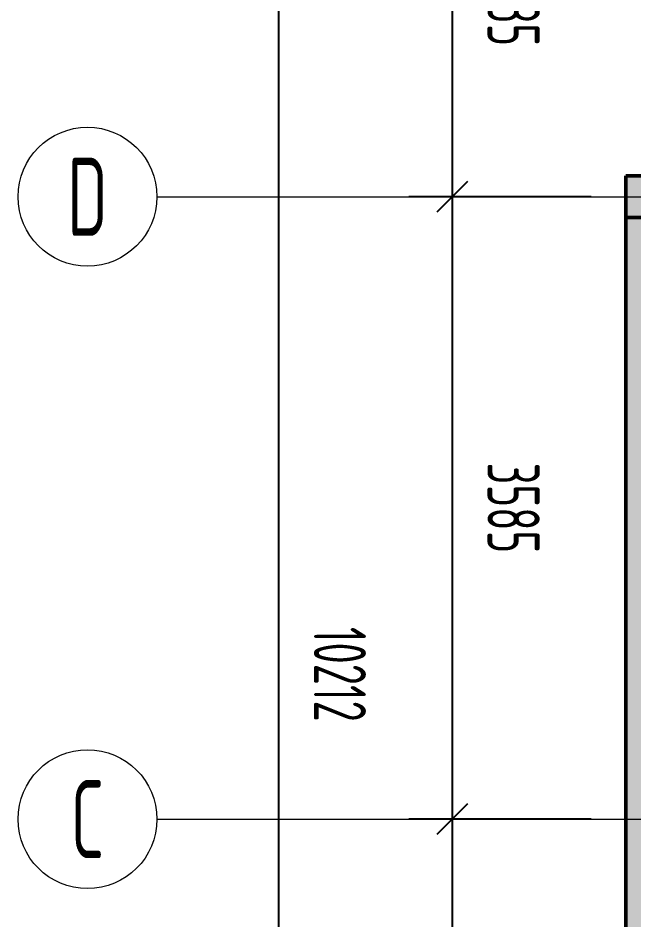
# Model space of a CAD drawing. Header units: millimetres. Extents: x -26062 to 33338, y -26608 to 15392.
# Drawn here: x -3500 to 47, y -6520 to -1326 of the extents above; entities that cross this region are included whole.
import ezdxf
from ezdxf.enums import TextEntityAlignment as Align

# ---------------------------------------------------------------- set-up
doc = ezdxf.new("R2010")
doc.units = ezdxf.units.MM
doc.header["$LTSCALE"] = 100
doc.linetypes.add('CENTER', pattern=[24, 18, -3, 0, -3])
for name, color, linetype, lineweight in [('AXIS', 1, 'CENTER', 13), ('AXIS-NUM', 3, 'CONTINUOUS', 18), ('DIM', 3, 'CONTINUOUS', 13), ('WALL', 7, 'CONTINUOUS', 50), ('WALL-HATCH', 7, 'CONTINUOUS', 13)]:
    doc.layers.add(name, color=color, linetype=linetype, lineweight=lineweight)
doc.styles.add('HZ', font='gbenor.shx', dxfattribs={"width": 0.7, "bigfont": 'gbcbig.shx'})
doc.dimstyles.new('GB', dxfattribs={"dimscale": 100, "dimtxt": 3, "dimasz": 1.25, "dimexe": 2.5, "dimexo": 2, "dimgap": 1, "dimtad": 1, "dimdec": 0, "dimtxsty": 'HZ', "dimtsz": 1.25, "dimcen": 2.5, "dimazin": 3, "dimtfac": 1, "dimtmove": 1, "dimatfit": 3})

# ---------------------------------------------------------------- blocks, each defined once
blk = doc.blocks.new('*D45')
at = {"color": 0, "lineweight": -2}
for p, q in [((-1911.61, 88.39), (-2088.39, -88.39)), ((-200, 0), (-2250, 0)), ((-2000, 0), (-2000, -10212)), ((-1911.61, -10123.61), (-2088.39, -10300.39)), ((-200, -10212), (-2250, -10212))]:
    blk.add_line(p, q, dxfattribs=at)
at = {"color": 0, "lineweight": -2, "style": 'HZ', "width": 0.7}
blk.add_text('10212', height=300, rotation=-90, dxfattribs=at).set_placement((-1886.36, -5106), align=Align.BOTTOM_CENTER)
blk = doc.blocks.new('*D62')
at = {"color": 0, "lineweight": -2}
for p, q in [((-911.61, -31.61), (-1088.39, -208.39)), ((-200, -120), (-1250, -120)), ((-1000, -120), (-1000, -2355)), ((-911.61, -2266.61), (-1088.39, -2443.39)), ((-200, -2355), (-1250, -2355))]:
    blk.add_line(p, q, dxfattribs=at)
at = {"color": 0, "lineweight": -2, "style": 'HZ', "width": 0.7}
blk.add_text('2235', height=300, rotation=-90, dxfattribs=at).set_placement((-886.36, -1237.5), align=Align.BOTTOM_CENTER)
blk = doc.blocks.new('*D64')
at = {"color": 0, "lineweight": -2}
for p, q in [((-911.61, -2266.61), (-1088.39, -2443.39)), ((-200, -2355), (-1250, -2355)), ((-1000, -2355), (-1000, -5940)), ((-911.61, -5851.61), (-1088.39, -6028.39)), ((-200, -5940), (-1250, -5940))]:
    blk.add_line(p, q, dxfattribs=at)
at = {"color": 0, "lineweight": -2, "style": 'HZ', "width": 0.7}
blk.add_text('3585', height=300, rotation=-90, dxfattribs=at).set_placement((-886.36, -4147.5), align=Align.BOTTOM_CENTER)
blk = doc.blocks.new('*D66')
at = {"color": 0, "lineweight": -2}
for p, q in [((-911.61, -5851.61), (-1088.39, -6028.39)), ((-200, -5940), (-1250, -5940)), ((-1000, -5940), (-1000, -8735)), ((-911.61, -8646.61), (-1088.39, -8823.39)), ((-200, -8735), (-1250, -8735))]:
    blk.add_line(p, q, dxfattribs=at)
at = {"color": 0, "lineweight": -2, "style": 'HZ', "width": 0.7}
blk.add_text('2795', height=300, rotation=-90, dxfattribs=at).set_placement((-886.36, -7337.5), align=Align.BOTTOM_CENTER)

msp = doc.modelspace()

# ---------------------------------------------------------------- hatches: boundary and pattern name
at = {"layer": 'WALL-HATCH'}
for points in [[(0, -2235), (280, -2235), (280, -2475), (0, -2475)], [(240, -2235), (240, -8051), (0, -8051), (0, -2235)]]:
    msp.add_hatch(color=256, dxfattribs=at).paths.add_polyline_path(points)

# ---------------------------------------------------------------- linework, layer by layer
at = {"layer": 'AXIS'}
for p, q in [((-2700, -2355), (11476, -2355)), ((-2700, -5940), (11476, -5940))]:
    msp.add_line(p, q, dxfattribs=at)
at = {"layer": 'AXIS-NUM'}
for centre in [(-3100, -2355), (-3100, -5940)]:
    msp.add_circle(centre, 400, dxfattribs=at)
at = {"layer": 'WALL'}
for p, q in [((0, -2235), (280, -2235)), ((0, -2235), (0, -8051)), ((0, -2475), (280, -2475))]:
    msp.add_line(p, q, dxfattribs=at)

# ---------------------------------------------------------------- texts
at = {"layer": 'AXIS-NUM', "style": 'HZ', "width": 0.7}
for s, p in [('D', (-3100, -2355)), ('C', (-3100, -5940))]:
    msp.add_text(s, height=450, dxfattribs=at).set_placement(p, align=Align.MIDDLE_CENTER)

# ---------------------------------------------------------------- dimensions: what is measured, and where the dimension line sits
at = {"layer": 'DIM'}
for base, p1, p2, picture, middle in [((-2000, -10212), (0, 0), (0, -10212), '*D45', (-1736.36, -5106)), ((-1000, -2355), (0, -120), (0, -2355), '*D62', (-736.36, -1237.5)), ((-1000, -5940), (0, -2355), (0, -5940), '*D64', (-736.36, -4147.5)), ((-1000, -8735), (0, -5940), (0, -8735), '*D66', (-736.36, -7337.5))]:
    dim = msp.add_linear_dim(base=base, p1=p1, p2=p2, angle=270, dimstyle='GB', dxfattribs=at)
    dim.commit()
    dim.dimension.update_dxf_attribs({"geometry": picture, "text_midpoint": middle})

doc.saveas('drawing.dxf')
